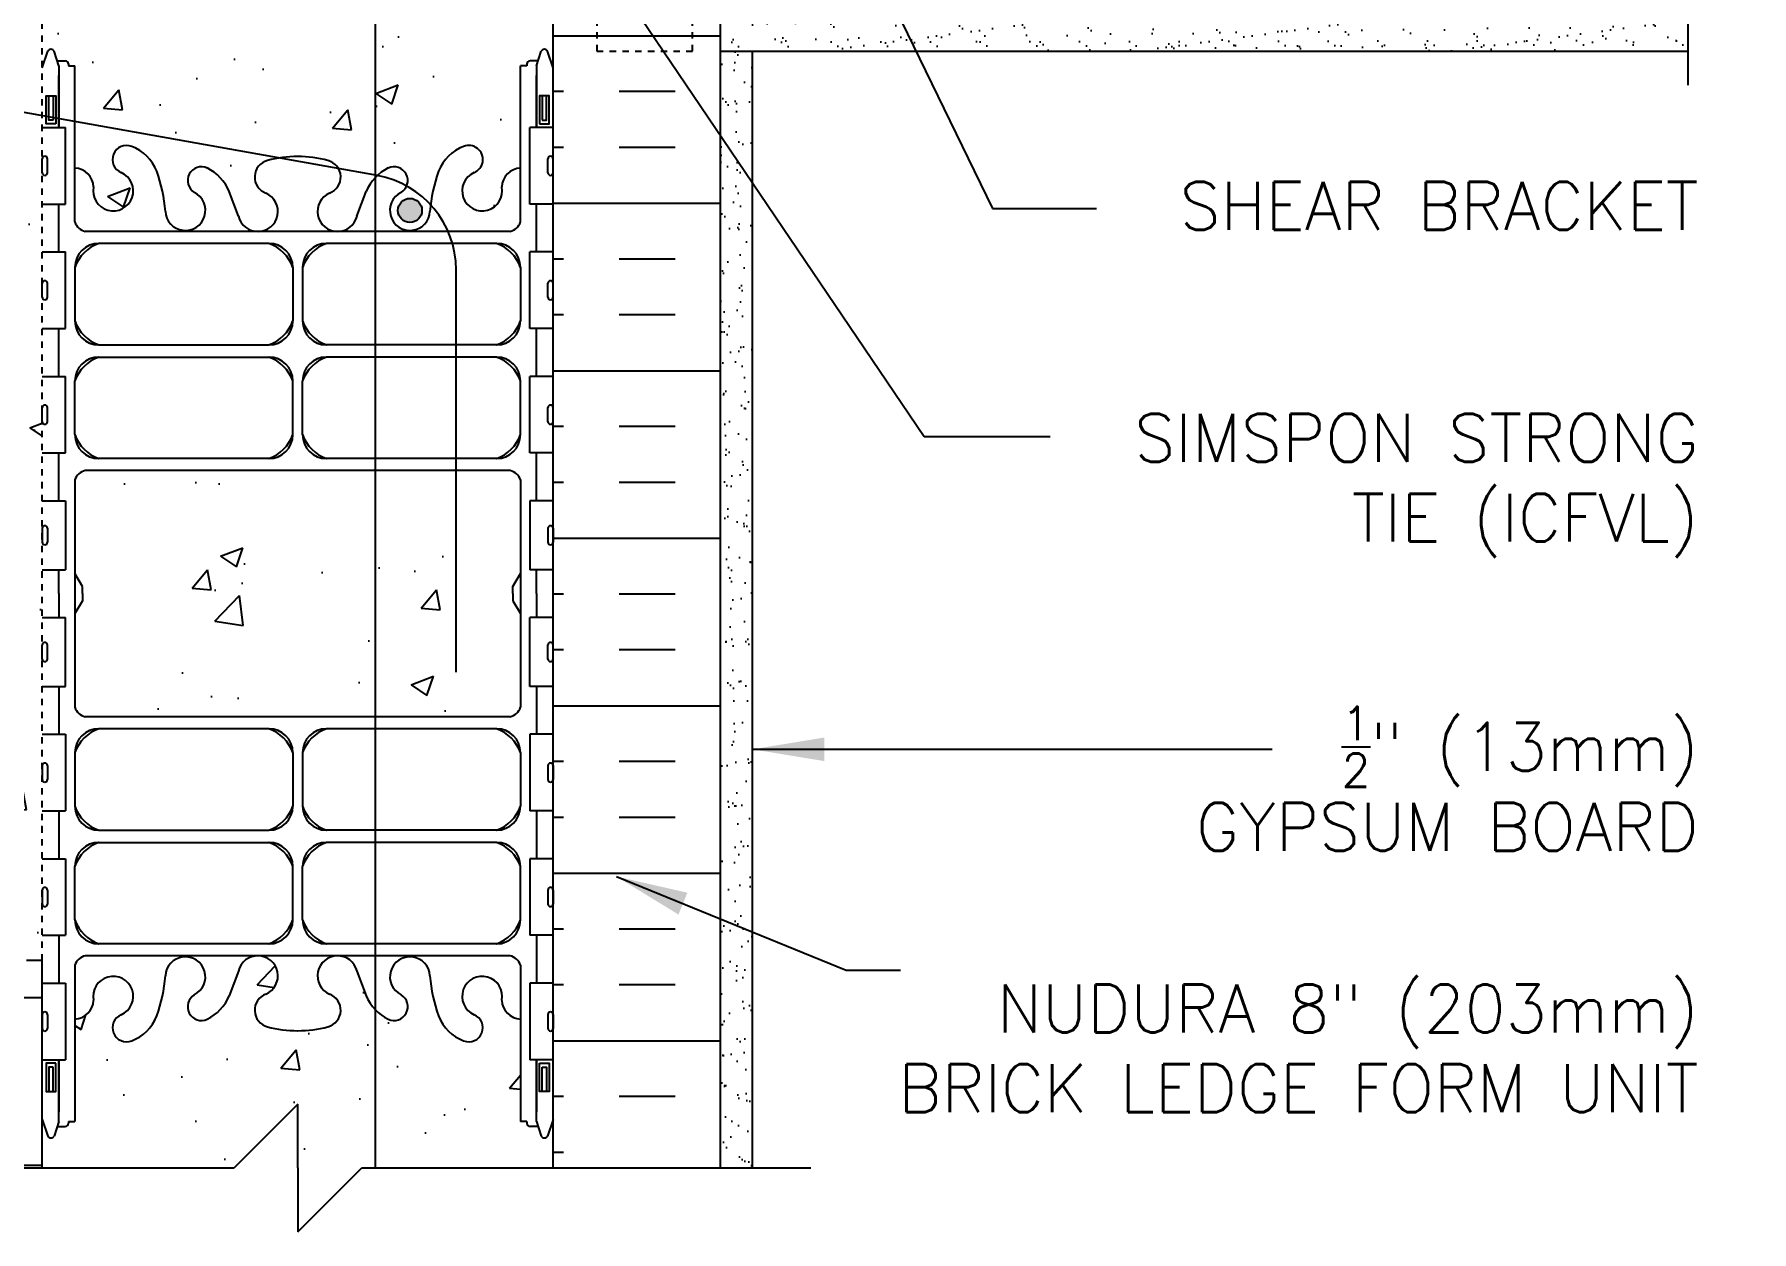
# Model space of a CAD drawing. Header units: inches. Extents: x 26.1 to 78.8, y -14.5 to 56.3.
# Drawn here: x 48.55 to 75.45, y 0.25 to 19.02 of the extents above; entities that cross this region are included whole.
import ezdxf

# ---------------------------------------------------------------- set-up
doc = ezdxf.new("R2010")
doc.units = ezdxf.units.IN
doc.header["$LTSCALE"] = 0.5
doc.header["$MEASUREMENT"] = 0
doc.linetypes.add('DASHED2', pattern=[0.375, 0.25, -0.125])
doc.linetypes.add('HIDDEN2', pattern=[0.1875, 0.125, -0.0625])
for name, color, linetype in [('HATCH', 12, 'Continuous'), ('Hidden2', 12, 'HIDDEN2'), ('line25', 2, 'Continuous'), ('LINE3', 3, 'Continuous'), ('LINE50', 5, 'Continuous'), ('LINE9', 9, 'Continuous'), ('TEXT', 4, 'Continuous'), ('Web_Edge', 9, 'Continuous')]:
    doc.layers.add(name, color=color, linetype=linetype)
doc.styles.add('DIM', font='romans.shx', dxfattribs={"width": 0.7})
doc.styles.add('ROMANS', font='romans.shx', dxfattribs={"height": 1.125})
doc.dimstyles.new('ext_12', dxfattribs={"dimscale": 12, "dimtxt": 0.09375, "dimasz": 0.09375, "dimexe": 0.09375, "dimexo": 0.0625, "dimgap": 0.0625, "dimtad": 1, "dimdec": 1, "dimzin": 3, "dimdsep": 46, "dimlunit": 4, "dimtxsty": 'DIM', "dimcen": 0.09, "dimdle": 0.09375, "dimclrt": 4, "dimadec": 0, "dimazin": 0, "dimtfac": 1, "dimtdec": 1, "dimtmove": 2, "dimatfit": 3, "dimfxl": 1, "dimfrac": 2, "dimtolj": 1, "dimtzin": 0, "dimarcsym": 0})
pattern_1 = [(37.5, (2, 0), (-0.0157483, 0.481706), [0, -0.38, 0, -0.425, 0, -0.40625]), (7.5, (2, 0), (0.442444, 0.7055365), [0, -0.205, 0, -0.3425, 0, -0.13125]), (327.5, (1.6925, 0), (0.7785355, 0.0014148), [0, -0.125, 0, -0.45, 0, -0.5875]), (317.5, (1.6925, 0), (0.7515317, 0.219419), [0, -0.0625, 0, -0.295, 0, -0.3375])]

# ---------------------------------------------------------------- blocks, each defined once
blk = doc.blocks.new('A$C3BE81C1F')
at = {"layer": 'LINE3'}
for p, q in [((6.106, 0.764), (-3.267, 2.437)), ((-4.004, 0.572), (-1.571, -0.08)), ((7.335, -7.021), (7.335, -0.712))]:
    blk.add_line(p, q, dxfattribs=at)
for centre, radius, start, end in [((-3.509, 1.454), 1.012, 76.184, 240.6907), ((5.835, -0.712), 1.5, 360, 79.5785)]:
    blk.add_arc(centre, radius, start, end, dxfattribs=at)

msp = doc.modelspace()

# ---------------------------------------------------------------- hatches: boundary and pattern name
at = {"layer": 'HATCH'}
h = msp.add_hatch(dxfattribs=at)
h.set_pattern_fill('AR-CONC', color=256, scale=0.5)
h.paths.add_polyline_path([(52.664, 55.243), (51.676, 54.254), (51.676, 55.254), (51.676, 56.254), (50.676, 55.254), (48.676, 55.254), (48.676, 53.22, 0.088416), (48.822, 53.122), (48.912, 53.122), (48.912, 53.081, -0.249069), (49.022, 52.874), (49.022, 52.806, -0.414214), (48.96, 52.744), (48.912, 52.744), (48.912, 52.674), (49.017, 52.674, 0.085348), (49.346, 52.749, -0.669601), (49.479, 52.629, 2.087231), (49.913, 52.854, -1), (50.076, 53.262, -0.21345), (50.469, 52.873, -0.068226), (50.604, 52.245, 0.506411), (51.025, 51.966), (51.025, 52.564, -0.863897), (51.259, 52.925, -0.173075), (51.605, 52.558), (51.747, 52.171, 1.612474), (52.179, 52.531, -0.734872), (52.202, 53.042, -0.066822), (52.664, 53.104)])
h.paths.add_polyline_path([(52.24, 52.244, -1), (51.865, 52.244, -1)], flags=16)
h.paths.add_polyline_path([(51.025, 39.618, -0.45384), (51.025, 39.945), (51.025, 40.543, 0.506411), (50.604, 40.263, -0.068226), (50.469, 39.635, -0.21345), (50.076, 39.246, -1), (49.913, 39.655, 2.087231), (49.479, 39.879, -0.669601), (49.346, 39.759, 0.085348), (49.017, 39.835), (48.912, 39.835), (48.912, 39.765), (48.96, 39.765, -0.414214), (49.022, 39.702), (49.022, 39.635, -0.249069), (48.912, 39.428), (48.912, 39.386), (48.822, 39.386, 0.088416), (48.676, 39.289), (48.676, 37.254, -0.484838), (48.925, 37.254, -0.520567), (49.046, 37.254, -0.520567), (49.229, 37.254, -0.520567), (49.334, 37.254, -0.520567), (49.544, 37.254, -0.520567), (49.67, 37.254, -0.520567), (49.796, 37.254, -0.520567), (50.006, 37.254, -0.520567), (50.216, 37.254, -0.520567), (50.336, 37.254, -0.520567), (50.562, 37.254, -0.520567), (50.656, 37.254, -0.520567), (50.845, 37.254, -0.310996), (51.025, 37.321)])
h.paths.add_polyline_path([(52.664, 39.404, -0.066822), (52.202, 39.466, -0.734872), (52.179, 39.977, 1.612474), (51.747, 40.337), (51.605, 39.95, -0.173075), (51.259, 39.583, -0.294566), (51.025, 39.618), (51.025, 37.321, -0.18037), (51.123, 37.254, -0.520567), (51.333, 37.254, -0.520567), (51.532, 37.254, -0.520567), (51.779, 37.254, -0.520567), (51.889, 37.254, -0.520567), (52.195, 37.254, -0.520567), (52.3, 37.254, -0.520567), (52.416, 37.254, -0.520567), (52.536, 37.254, -0.520567), (52.626, 37.254, -0.17379), (52.664, 37.282)])
h.paths.add_polyline_path([(56.676, 39.289, 0.088416), (56.53, 39.386), (56.44, 39.386), (56.44, 39.428, -0.249069), (56.33, 39.635), (56.33, 39.702, -0.414214), (56.392, 39.765), (56.44, 39.765), (56.44, 39.835), (56.335, 39.835, 0.085348), (56.006, 39.759, -0.669601), (55.873, 39.879, 2.087231), (55.439, 39.655, -1), (55.276, 39.246, -0.21345), (54.883, 39.635, -0.069923), (54.747, 40.279, 1.629604), (54.276, 39.978, -0.994662), (54.093, 39.583, -0.173075), (53.747, 39.95), (53.605, 40.337, 1.612474), (53.173, 39.977, -0.734872), (53.15, 39.466, -0.070129), (52.664, 39.404), (52.664, 37.282, -0.318007), (52.741, 37.254, -0.520567), (52.919, 37.254, -0.520567), (53.066, 37.254, -0.520567), (53.218, 37.254, -0.520567), (53.376, 37.254, -0.520567), (53.476, 37.254, -0.520567), (53.654, 37.254, -0.520567), (53.874, 37.254, -0.520567), (54.068, 37.254, -0.520567), (54.273, 37.254, -0.520567), (54.373, 37.296, -0.520567), (54.504, 37.296, -0.520567), (54.593, 37.296, -0.520567), (54.676, 37.296, -0.520567), (54.759, 37.296, -0.520567), (54.848, 37.296, -0.520567), (54.979, 37.296, -0.520567), (55.079, 37.254, -0.520567), (55.284, 37.254, -0.520567), (55.478, 37.254, -0.520567), (55.698, 37.254, -0.520567), (55.876, 37.254, -0.520567), (55.976, 37.254, -0.520567), (56.134, 37.254, -0.520567), (56.286, 37.254, -0.520567), (56.433, 37.254, -0.520567), (56.611, 37.254, -0.272614), (56.676, 37.284)])
edge = h.paths.add_edge_path()
edge.add_arc((56.33, 48.666), 0.5, 46.2109, 66.4218)
edge.add_line((56.53, 49.125), (56.44, 49.125))
edge.add_line((56.44, 49.125), (56.44, 49.166))
edge.add_arc((56.58, 49.374), 0.25, 180, 235.9442, ccw=False)
edge.add_line((56.33, 49.374), (56.33, 49.441))
edge.add_arc((56.392, 49.441), 0.0625, 90, 180, ccw=False)
edge.add_line((56.392, 49.504), (56.44, 49.504))
edge.add_line((56.44, 49.504), (56.44, 49.574))
edge.add_line((56.44, 49.574), (56.335, 49.574))
edge.add_arc((56.457, 49.916), 0.364, 212.0424, 250.3387, ccw=False)
edge.add_arc((55.534, 49.305), 0.743, 34.228, 73.8107)
edge.add_spline(control_points=[(55.742, 50.019), (54.304, 50.339)], knot_values=[0, 0, 1, 1], degree=1, periodic=0)
edge.add_arc((53.748, 47.408), 2.984, 79.2546, 90.0995)
edge.add_line((53.743, 50.392), (52.676, 50.408))
edge.add_line((52.676, 50.408), (52.664, 50.407))
edge.add_line((52.664, 50.407), (52.664, 42.101))
edge.add_line((52.664, 42.101), (52.676, 42.101))
edge.add_line((52.676, 42.101), (53.743, 42.117))
edge.add_arc((53.748, 45.1), 2.984, 269.9005, 280.7454)
edge.add_spline(control_points=[(54.304, 42.169), (55.742, 42.489)], knot_values=[0, 0, 1, 1], degree=1, periodic=0)
edge.add_arc((55.534, 43.203), 0.743, 286.1893, 325.772)
edge.add_arc((56.457, 42.592), 0.364, 109.6613, 147.9576, ccw=False)
edge.add_line((56.335, 42.935), (56.44, 42.935))
edge.add_line((56.44, 42.935), (56.44, 43.005))
edge.add_line((56.44, 43.005), (56.392, 43.005))
edge.add_arc((56.392, 43.067), 0.0625, 180, 270, ccw=False)
edge.add_line((56.33, 43.067), (56.33, 43.135))
edge.add_arc((56.58, 43.135), 0.25, 124.0558, 180, ccw=False)
edge.add_line((56.44, 43.342), (56.44, 43.384))
edge.add_line((56.44, 43.384), (56.53, 43.384))
edge.add_arc((56.33, 43.842), 0.5, 293.5782, 313.7891)
edge.add_line((56.676, 43.481), (56.676, 49.027))
edge = h.paths.add_edge_path()
edge.add_line((52.664, 50.407), (51.609, 50.392))
edge.add_arc((51.604, 47.408), 2.984, 89.9005, 100.7454)
edge.add_spline(control_points=[(51.048, 50.339), (51.025, 50.334)], knot_values=[0.984432, 0.984432, 1, 1], degree=1, periodic=0)
edge.add_line((51.025, 50.334), (51.025, 42.174))
edge.add_spline(control_points=[(51.025, 42.174), (51.048, 42.169)], knot_values=[0.984432, 0.984432, 1, 1], degree=1, periodic=0)
edge.add_arc((51.604, 45.1), 2.984, 259.2546, 270.0995)
edge.add_line((51.609, 42.117), (52.664, 42.101))
edge.add_line((52.664, 42.101), (52.664, 50.407))
edge = h.paths.add_edge_path()
edge.add_spline(control_points=[(51.025, 50.334), (49.61, 50.019)], knot_values=[0, 0, 0.984432, 0.984432], degree=1, periodic=0)
edge.add_arc((49.818, 49.305), 0.743, 106.1893, 145.772)
edge.add_arc((48.895, 49.916), 0.364, 289.6613, 327.9576, ccw=False)
edge.add_line((49.017, 49.574), (48.912, 49.574))
edge.add_line((48.912, 49.574), (48.912, 49.504))
edge.add_line((48.912, 49.504), (48.96, 49.504))
edge.add_arc((48.96, 49.441), 0.0625, 0, 90, ccw=False)
edge.add_line((49.022, 49.441), (49.022, 49.374))
edge.add_arc((48.772, 49.374), 0.25, 304.0558, 360, ccw=False)
edge.add_line((48.912, 49.166), (48.912, 49.125))
edge.add_line((48.912, 49.125), (48.822, 49.125))
edge.add_arc((49.022, 48.666), 0.5, 113.5782, 133.7891)
edge.add_line((48.676, 49.027), (48.676, 43.481))
edge.add_arc((49.022, 43.842), 0.5, 226.2109, 246.4218)
edge.add_line((48.822, 43.384), (48.912, 43.384))
edge.add_line((48.912, 43.384), (48.912, 43.342))
edge.add_arc((48.772, 43.135), 0.25, 0, 55.9442, ccw=False)
edge.add_line((49.022, 43.135), (49.022, 43.067))
edge.add_arc((48.96, 43.067), 0.0625, -90, 0, ccw=False)
edge.add_line((48.96, 43.005), (48.912, 43.005))
edge.add_line((48.912, 43.005), (48.912, 42.935))
edge.add_line((48.912, 42.935), (49.017, 42.935))
edge.add_arc((48.895, 42.592), 0.364, 32.0424, 70.3387, ccw=False)
edge.add_arc((49.818, 43.203), 0.743, 214.228, 253.8107)
edge.add_spline(control_points=[(49.61, 42.489), (51.025, 42.174)], knot_values=[0, 0, 0.984432, 0.984432], degree=1, periodic=0)
edge.add_line((51.025, 42.174), (51.025, 50.334))
h.paths.add_polyline_path([(56.676, 37.254), (56.676, 37.284, 0.272614), (56.611, 37.254, 0.520567), (56.433, 37.254, 0.520567), (56.286, 37.254, 0.520567), (56.134, 37.254, 0.520567), (55.976, 37.254, 0.520567), (55.876, 37.254, 0.520567), (55.698, 37.254, 0.520567), (55.478, 37.254, 0.520567), (55.284, 37.254, 0.520567), (55.079, 37.254, 0.520567), (54.979, 37.296, 0.520567), (54.848, 37.296, 0.520567), (54.759, 37.296, 0.520567), (54.676, 37.296, 0.520567), (54.593, 37.296, 0.520567), (54.504, 37.296, 0.520567), (54.373, 37.296, 0.520567), (54.273, 37.254, 0.520567), (54.068, 37.254, 0.520567), (53.874, 37.254, 0.520567), (53.654, 37.254, 0.520567), (53.476, 37.254, 0.520567), (53.376, 37.254, 0.520567), (53.218, 37.254, 0.520567), (53.066, 37.254, 0.520567), (52.919, 37.254, 0.520567), (52.741, 37.254, 0.318007), (52.664, 37.282, 0.17379), (52.626, 37.254, 0.520567), (52.536, 37.254, 0.520567), (52.416, 37.254, 0.520567), (52.3, 37.254, 0.520567), (52.195, 37.254, 0.520567), (51.889, 37.254, 0.520567), (51.779, 37.254, 0.520567), (51.532, 37.254, 0.520567), (51.333, 37.254, 0.520567), (51.123, 37.254, 0.18037), (51.025, 37.321), (51.025, 34.891, -0.294566), (51.259, 34.925, -0.173075), (51.605, 34.558), (51.747, 34.171, 1.612474), (52.179, 34.531, -0.734872), (52.202, 35.042, -0.068475), (52.676, 35.104, -0.068475), (53.15, 35.042, -0.734872), (53.173, 34.531, 1.612474), (53.605, 34.171), (53.747, 34.558, -0.173075), (54.093, 34.925, -0.994662), (54.276, 34.53, 1.629604), (54.747, 34.229, -0.069923), (54.883, 34.873, -0.21345), (55.276, 35.262, -1), (55.439, 34.854, 2.087231), (55.873, 34.629, -0.669601), (56.006, 34.749, 0.085348), (56.335, 34.674), (56.44, 34.674), (56.44, 34.744), (56.392, 34.744, -0.414214), (56.33, 34.806), (56.33, 34.874, -0.249069), (56.44, 35.081), (56.44, 35.122), (56.53, 35.122, 0.088416), (56.676, 35.22)])
h.paths.add_polyline_path([(53.487, 34.244, -1), (53.112, 34.244, -1)], flags=16)
h.paths.add_polyline_path([(51.025, 37.321, 0.310996), (50.845, 37.254, 0.520567), (50.656, 37.254, 0.520567), (50.562, 37.254, 0.520567), (50.336, 37.254, 0.520567), (50.216, 37.254, 0.520567), (50.006, 37.254, 0.520567), (49.796, 37.254, 0.520567), (49.67, 37.254, 0.520567), (49.544, 37.254, 0.520567), (49.334, 37.254, 0.520567), (49.229, 37.254, 0.520567), (49.046, 37.254, 0.520567), (48.925, 37.254, 0.484838), (48.676, 37.254), (48.676, 35.22, 0.088416), (48.822, 35.122), (48.912, 35.122), (48.912, 35.081, -0.249069), (49.022, 34.874), (49.022, 34.806, -0.414214), (48.96, 34.744), (48.912, 34.744), (48.912, 34.674), (49.017, 34.674, 0.085348), (49.346, 34.749, -0.669601), (49.479, 34.629, 2.087231), (49.913, 34.854, -1), (50.076, 35.262, -0.21345), (50.469, 34.873, -0.069923), (50.605, 34.229, 0.490502), (51.025, 33.966), (51.025, 34.564, -0.45384), (51.025, 34.891)])
h.paths.add_polyline_path([(51.025, 21.945), (51.025, 22.543, 0.490502), (50.605, 22.279, -0.069923), (50.469, 21.635, -0.21345), (50.076, 21.246, -1), (49.913, 21.655, 2.087231), (49.479, 21.879, -0.669601), (49.346, 21.759, 0.085348), (49.017, 21.835), (48.912, 21.835), (48.912, 21.765), (48.96, 21.765, -0.414214), (49.022, 21.702), (49.022, 21.635, -0.249069), (48.912, 21.428), (48.912, 21.386), (48.822, 21.386, 0.088416), (48.676, 21.289), (48.676, 19.254), (48.676, 18.495), (48.755, 18.737, -0.725737), (48.861, 18.755), (48.91, 18.605), (49.036, 18.605, -0.414214), (49.086, 18.555), (49.086, 18.525), (49.186, 18.525), (49.186, 17.653), (52.384, 17.082, -0.041749), (52.676, 17.104, -0.068475), (53.15, 17.042, -0.201351), (53.315, 16.916), (53.891, 16.813), (53.891, 19.254), (53.801, 19.254), (53.301, 19.754), (53.301, 20.879), (53.801, 21.379), (53.891, 21.379), (53.891, 21.734, -0.087218), (53.747, 21.95), (53.605, 22.337, 1.612474), (53.173, 21.977, -0.734872), (53.15, 21.466, -0.068475), (52.676, 21.404, -0.068475), (52.202, 21.466, -0.734872), (52.179, 21.977, 1.612474), (51.747, 22.337), (51.605, 21.95, -0.173075), (51.259, 21.583, -0.863897)])
h.paths.add_polyline_path([(56.485, 18.737, -0.725737), (56.591, 18.755), (56.676, 18.495), (56.676, 19.254), (53.891, 19.254), (53.891, 16.813), (53.924, 16.807, -0.069113), (54.093, 16.925, -0.682644), (54.384, 16.643, -0.079803), (54.758, 16.349, -0.057125), (54.883, 16.873, -0.21345), (55.276, 17.262, -1), (55.439, 16.854, 2.087231), (55.873, 16.629, -0.380392), (56.166, 16.924), (56.166, 18.525), (56.266, 18.525), (56.266, 18.555, -0.414214), (56.316, 18.605), (56.442, 18.605)])
h.paths.add_polyline_path([(54.747, 22.279, 1.629604), (54.276, 21.978, -0.994662), (54.093, 21.583, -0.08458), (53.891, 21.734), (53.891, 21.379), (55.059, 21.379, -0.116245), (54.883, 21.635, -0.069923)])
h.paths.add_polyline_path([(56.33, 21.635), (56.33, 21.702, -0.414214), (56.392, 21.765), (56.44, 21.765), (56.44, 21.835), (56.335, 21.835, 0.085348), (56.006, 21.759, -0.669601), (55.873, 21.879, 2.087231), (55.439, 21.655, -0.399436), (55.566, 21.379), (56.44, 21.379), (56.44, 21.428, -0.249069)])
h.paths.add_polyline_path([(51.259, 16.925, -0.173075), (51.605, 16.558), (51.747, 16.171, 1.612474), (52.179, 16.531, -0.734872), (52.202, 17.042, -0.02665), (52.384, 17.082), (49.186, 17.653), (49.186, 16.924, -0.380397), (49.479, 16.629, 2.087231), (49.913, 16.854, -1), (50.076, 17.262, -0.21345), (50.469, 16.873, -0.069923), (50.605, 16.229, 1.629604), (51.076, 16.53, -0.994662)])
h.paths.add_polyline_path([(53.747, 16.558, -0.087216), (53.891, 16.774), (53.891, 16.813), (53.315, 16.916, -0.464754), (53.173, 16.531, 1.612474), (53.605, 16.171)])
h.paths.add_polyline_path([(54.748, 16.245, -0.011058), (54.758, 16.349, 0.079803), (54.384, 16.643, -0.157195), (54.297, 16.542, 1.753171)])
h.paths.add_polyline_path([(54.247, 16.26, -1), (54.622, 16.26, -1)], flags=16)
edge = h.paths.add_edge_path()
edge.add_spline(control_points=[(51.025, 32.334), (50.546, 32.228)], knot_values=[0.651142, 0.651142, 0.984432, 0.984432], degree=1, periodic=0)
edge.add_spline(control_points=[(50.546, 32.228), (50.502, 32.218)], knot_values=[0.620135, 0.620135, 0.651142, 0.651142], degree=1, periodic=0)
edge.add_spline(control_points=[(50.502, 32.218), (50.371, 32.189)], knot_values=[0.529061, 0.529061, 0.620135, 0.620135], degree=1, periodic=0)
edge.add_spline(control_points=[(50.371, 32.189), (50.324, 32.178)], knot_values=[0.496108, 0.496108, 0.529061, 0.529061], degree=1, periodic=0)
edge.add_spline(control_points=[(50.324, 32.178), (50.282, 32.169)], knot_values=[0.467534, 0.467534, 0.496108, 0.496108], degree=1, periodic=0)
edge.add_spline(control_points=[(50.282, 32.169), (50.148, 32.139)], knot_values=[0.374027, 0.374027, 0.467534, 0.467534], degree=1, periodic=0)
edge.add_spline(control_points=[(50.148, 32.139), (50.104, 32.129)], knot_values=[0.343507, 0.343507, 0.374027, 0.374027], degree=1, periodic=0)
edge.add_spline(control_points=[(50.104, 32.129), (49.61, 32.019)], knot_values=[0, 0, 0.343507, 0.343507], degree=1, periodic=0)
edge.add_arc((49.818, 31.305), 0.743, 106.1893, 145.772)
edge.add_arc((48.895, 31.916), 0.364, 289.6613, 327.9576, ccw=False)
edge.add_line((49.017, 31.574), (48.912, 31.574))
edge.add_line((48.912, 31.574), (48.912, 31.504))
edge.add_line((48.912, 31.504), (48.96, 31.504))
edge.add_arc((48.96, 31.441), 0.0625, 0, 90, ccw=False)
edge.add_line((49.022, 31.441), (49.022, 31.374))
edge.add_arc((48.772, 31.374), 0.25, 304.0558, 360, ccw=False)
edge.add_line((48.912, 31.166), (48.912, 31.125))
edge.add_line((48.912, 31.125), (48.822, 31.125))
edge.add_arc((49.022, 30.666), 0.5, 113.5782, 133.7891)
edge.add_line((48.676, 31.027), (48.676, 25.481))
edge.add_arc((49.022, 25.842), 0.5, 226.2109, 246.4218)
edge.add_line((48.822, 25.384), (48.912, 25.384))
edge.add_line((48.912, 25.384), (48.912, 25.342))
edge.add_arc((48.772, 25.135), 0.25, 0, 55.9442, ccw=False)
edge.add_line((49.022, 25.135), (49.022, 25.067))
edge.add_arc((48.96, 25.067), 0.0625, -90, 0, ccw=False)
edge.add_line((48.96, 25.005), (48.912, 25.005))
edge.add_line((48.912, 25.005), (48.912, 24.935))
edge.add_line((48.912, 24.935), (49.017, 24.935))
edge.add_arc((48.895, 24.592), 0.364, 32.0424, 70.3387, ccw=False)
edge.add_arc((49.818, 25.203), 0.743, 214.228, 253.8107)
edge.add_spline(control_points=[(49.61, 24.489), (50.148, 24.369)], knot_values=[0, 0, 0.374027, 0.374027], degree=1, periodic=0)
edge.add_spline(control_points=[(50.148, 24.369), (50.324, 24.33)], knot_values=[0.374027, 0.374027, 0.496108, 0.496108], degree=1, periodic=0)
edge.add_spline(control_points=[(50.324, 24.33), (50.502, 24.291)], knot_values=[0.496108, 0.496108, 0.620135, 0.620135], degree=1, periodic=0)
edge.add_spline(control_points=[(50.502, 24.291), (51.025, 24.174)], knot_values=[0.620135, 0.620135, 0.984432, 0.984432], degree=1, periodic=0)
edge.add_line((51.025, 24.174), (51.025, 32.334))
h.paths.add_polyline_path([(53.891, 32.388, 0.012467), (53.743, 32.392), (52.676, 32.408), (51.609, 32.392, 0.049269), (51.025, 32.335), (51.025, 24.173, 0.049269), (51.609, 24.117), (52.676, 24.101), (53.743, 24.117, 0.012467), (53.891, 24.12), (53.891, 25.129), (53.801, 25.129), (53.301, 25.629), (53.301, 26.754), (53.801, 27.254), (53.891, 27.254)])
edge = h.paths.add_edge_path()
edge.add_arc((56.33, 30.666), 0.5, 46.2109, 66.4218)
edge.add_line((56.53, 31.125), (56.44, 31.125))
edge.add_line((56.44, 31.125), (56.44, 31.166))
edge.add_arc((56.58, 31.374), 0.25, 180, 235.9442, ccw=False)
edge.add_line((56.33, 31.374), (56.33, 31.441))
edge.add_arc((56.392, 31.441), 0.0625, 90, 180, ccw=False)
edge.add_line((56.392, 31.504), (56.44, 31.504))
edge.add_line((56.44, 31.504), (56.44, 31.574))
edge.add_line((56.44, 31.574), (56.335, 31.574))
edge.add_arc((56.457, 31.916), 0.364, 212.0424, 250.3387, ccw=False)
edge.add_arc((55.534, 31.305), 0.743, 34.228, 73.8107)
edge.add_spline(control_points=[(55.742, 32.019), (54.304, 32.339)], knot_values=[0, 0, 1, 1], degree=1, periodic=0)
edge.add_arc((53.748, 29.408), 2.984, 79.2546, 87.2424)
edge.add_line((53.891, 32.388), (53.891, 27.254))
edge.add_line((53.891, 27.254), (56.676, 27.254))
edge.add_line((56.676, 27.254), (56.676, 31.027))
edge = h.paths.add_edge_path()
edge.add_arc((56.457, 24.592), 0.364, 109.6613, 147.9576, ccw=False)
edge.add_line((56.335, 24.935), (56.44, 24.935))
edge.add_line((56.44, 24.935), (56.44, 25.005))
edge.add_line((56.44, 25.005), (56.392, 25.005))
edge.add_arc((56.392, 25.067), 0.0625, 180, 270, ccw=False)
edge.add_line((56.33, 25.067), (56.33, 25.129))
edge.add_line((56.33, 25.129), (53.891, 25.129))
edge.add_line((53.891, 25.129), (53.891, 24.12))
edge.add_arc((53.748, 27.1), 2.984, 272.7576, 280.7454)
edge.add_spline(control_points=[(54.304, 24.169), (55.742, 24.489)], knot_values=[0, 0, 1, 1], degree=1, periodic=0)
edge.add_arc((55.534, 25.203), 0.743, 286.1893, 325.772)
h.paths.add_polyline_path([(53.891, 12.183), (49.347, 12.183, 0.268156), (49.186, 12.035), (49.186, 10.567), (49.306, 10.367), (49.306, 10.254), (49.306, 10.142), (49.186, 9.942), (49.186, 8.473, 0.268156), (49.347, 8.325), (53.891, 8.325)])
h.paths.add_polyline_path([(53.891, 12.183), (53.891, 8.325), (56.005, 8.325, 0.268138), (56.166, 8.473), (56.166, 9.942), (56.046, 10.142), (56.046, 10.254), (56.046, 10.367), (56.166, 10.567), (56.166, 12.035, 0.268138), (56.005, 12.183)])
h.paths.add_polyline_path([(53.891, 3.734, -0.087216), (53.747, 3.95), (53.605, 4.337, 1.612474), (53.173, 3.977, -0.734872), (53.15, 3.466, -0.068475), (52.676, 3.404, -0.068475), (52.202, 3.466, -0.734872), (52.179, 3.977, 1.612474), (51.747, 4.337), (51.605, 3.95, -0.173075), (51.259, 3.583, -0.940793), (51.055, 3.967, 1.702394), (50.605, 4.279, -0.069923), (50.469, 3.635, -0.21345), (50.076, 3.246, -1), (49.913, 3.655, 2.087231), (49.479, 3.879, -0.380397), (49.186, 3.584), (49.186, 1.983), (49.086, 1.983), (49.086, 1.953, -0.414214), (49.036, 1.903), (48.91, 1.903), (48.861, 1.753, -0.6), (48.761, 1.753), (48.676, 2.014), (48.676, 1.254), (51.68, 1.254), (52.68, 2.254), (52.68, 1.254), (52.68, 0.254), (53.68, 1.254), (53.891, 1.254)])
h.paths.add_polyline_path([(56.166, 3.584, -0.380392), (55.873, 3.879, 2.087231), (55.439, 3.655, -1), (55.276, 3.246, -0.21345), (54.883, 3.635, -0.069923), (54.747, 4.279, 1.702394), (54.297, 3.967, -0.940793), (54.093, 3.583, -0.084582), (53.891, 3.734), (53.891, 1.254), (56.676, 1.254), (56.676, 2.014), (56.591, 1.753, -0.6), (56.491, 1.753), (56.442, 1.903), (56.316, 1.903, -0.414214), (56.266, 1.953), (56.266, 1.983), (56.166, 1.983)])
h.paths.add_polyline_path([(56.676, 55.254), (52.676, 55.254), (52.664, 55.243), (52.664, 53.104, -0.070129), (53.15, 53.042, -0.734872), (53.173, 52.531, 1.612474), (53.605, 52.171), (53.747, 52.558, -0.173075), (54.093, 52.925, -0.994662), (54.276, 52.53, 1.629604), (54.747, 52.229, -0.069923), (54.883, 52.873, -0.21345), (55.276, 53.262, -1), (55.439, 52.854, 2.087231), (55.873, 52.629, -0.669601), (56.006, 52.749, 0.085348), (56.335, 52.674), (56.44, 52.674), (56.44, 52.744), (56.392, 52.744, -0.414214), (56.33, 52.806), (56.33, 52.874, -0.249069), (56.44, 53.081), (56.44, 53.122), (56.53, 53.122, 0.088416), (56.676, 53.22)])
h = msp.add_hatch(dxfattribs=at)
h.set_pattern_fill('INSUL', color=256, scale=7, style=0)
h.set_pattern_definition([(180, (2982.8376, -395.7554), (0, 2.625), []), (180, (2982.8376, -394.8804), (0, 2.625), [0.875, -0.875]), (180, (2982.8376, -394.0054), (0, 2.625), [0.875, -0.875])])
h.paths.add_polyline_path([(59.301, 1.254), (58.863, 1.254), (58.863, 1.754), (57.363, 1.754), (57.363, 1.254), (56.676, 1.254), (56.676, 19.254), (57.363, 19.254), (57.363, 19.754), (58.863, 19.754), (58.863, 19.254), (59.301, 19.254)])
h = msp.add_hatch(dxfattribs=at)
h.set_pattern_fill('INSUL', color=256, scale=7, style=0)
h.set_pattern_definition([(0, (-2953.8148, -421.328), (0, 2.625), []), (0, (-2953.8148, -420.453), (0, 2.625), [0.875, -0.875]), (0, (-2953.8148, -419.578), (0, 2.625), [0.875, -0.875])])
h.paths.add_polyline_path([(43.251, 14.254, -0.079579), (42.251, 17.504), (42.251, 19.254), (41.551, 19.254), (41.551, 14.254, 0.131652), (42.221, 11.754), (45.959, 5.604, -0.10438), (46.051, 5.129), (46.051, 1.254), (46.488, 1.254), (46.488, 1.754), (47.988, 1.754), (47.988, 1.254), (48.676, 1.254), (48.676, 4.504), (48.426, 4.504), (48.426, 4.879)])
h = msp.add_hatch(dxfattribs=at)
h.set_pattern_fill('AR-CONC', color=256, scale=0.5, style=0)
h.paths.add_polyline_path([(48.426, 4.879), (48.426, 4.504), (48.676, 4.504), (48.676, 17.755), (44.764, 18.454, 0.119457), (44.051, 18.407), (44.051, 17.754, -1), (43.551, 17.754), (43.551, 19.254), (42.251, 19.254), (42.251, 17.504, 0.079579), (43.251, 14.254)])
h.paths.add_polyline_path([(48.676, 19.254), (47.988, 19.254), (47.988, 18.754), (46.488, 18.754), (46.488, 19.254), (46.051, 19.254), (44.051, 19.254), (44.051, 18.407, -0.119457), (44.764, 18.454), (48.676, 17.755)], flags=17)
h = msp.add_hatch(dxfattribs=at)
h.set_pattern_fill('AR-SAND', color=256, scale=0.25, style=0)
h.set_pattern_definition(pattern_1)
h.paths.add_polyline_path([(74.452, 18.754), (74.452, 19.254), (61.006, 19.254), (59.381, 19.254), (59.301, 19.254), (59.301, 18.754)])
h = msp.add_hatch(dxfattribs=at)
h.set_pattern_fill('AR-SAND', color=256, scale=0.25, style=0)
h.set_pattern_definition(pattern_1)
h.paths.add_polyline_path([(59.801, 18.754), (59.301, 18.754), (59.301, 1.254), (59.801, 1.254)])
at = {"layer": 'LINE3'}
msp.add_hatch(color=256, dxfattribs=at).paths.add_polyline_path([(54.247, 16.26, 1), (54.622, 16.26, 1)])

# ---------------------------------------------------------------- linework, layer by layer
at = {"layer": 'Hidden2'}
msp.add_line((48.676, 4.504), (48.676, 19.254), dxfattribs=at)
at = {"layer": 'line25'}
for p, q in [((56.676, 13.629), (56.676, 37.254)), ((48.676, 17.559), (49.041, 17.559)), ((49.041, 16.359), (49.041, 17.559)), ((56.676, 17.559), (56.311, 17.559)), ((56.311, 16.359), (56.311, 17.559)), ((48.676, 16.359), (49.041, 16.359)), ((56.676, 16.359), (56.311, 16.359)), ((48.676, 15.609), (49.041, 15.609)), ((49.041, 14.409), (49.041, 15.609)), ((56.676, 15.609), (56.311, 15.609)), ((56.311, 14.409), (56.311, 15.609)), ((48.676, 14.409), (49.041, 14.409)), ((56.676, 14.409), (56.311, 14.409)), ((48.676, 13.659), (49.041, 13.659)), ((49.041, 12.459), (49.041, 13.659)), ((56.676, 13.659), (56.311, 13.659)), ((56.311, 12.459), (56.311, 13.659)), ((56.676, 1.254), (56.676, 13.629)), ((48.676, 12.459), (49.041, 12.459)), ((56.676, 12.459), (56.311, 12.459)), ((48.676, 11.709), (49.041, 11.709)), ((49.041, 11.709), (49.041, 10.629)), ((56.676, 11.709), (56.311, 11.709)), ((56.311, 11.709), (56.311, 10.629)), ((48.676, 10.629), (49.041, 10.629)), ((56.676, 10.629), (56.311, 10.629)), ((48.676, 9.879), (49.041, 9.879)), ((49.041, 8.799), (49.041, 9.879)), ((56.676, 9.879), (56.311, 9.879)), ((56.311, 8.799), (56.311, 9.879)), ((48.676, 8.799), (49.041, 8.799)), ((56.676, 8.799), (56.311, 8.799)), ((48.676, 8.049), (49.041, 8.049)), ((49.041, 8.049), (49.041, 6.849)), ((56.676, 8.049), (56.311, 8.049)), ((56.311, 8.049), (56.311, 6.849)), ((48.676, 6.849), (49.041, 6.849)), ((56.676, 6.849), (56.311, 6.849)), ((48.676, 6.099), (49.041, 6.099)), ((49.041, 6.099), (49.041, 4.899)), ((56.676, 6.099), (56.311, 6.099)), ((56.311, 6.099), (56.311, 4.899)), ((48.676, 4.899), (49.041, 4.899)), ((56.676, 4.899), (56.311, 4.899)), ((48.676, 4.504), (48.426, 4.504)), ((48.676, 1.254), (48.676, 4.504)), ((48.676, 4.149), (49.041, 4.149)), ((49.041, 4.149), (49.041, 2.949)), ((56.676, 4.149), (56.311, 4.149)), ((56.311, 4.149), (56.311, 2.949)), ((48.676, 2.949), (49.041, 2.949)), ((56.676, 2.949), (56.311, 2.949))]:
    msp.add_line(p, q, dxfattribs=at)
at = {"layer": 'LINE3'}
msp.add_line((53.891, 27.254), (53.891, 1.254), dxfattribs=at)
msp.add_circle((54.435, 16.26), 0.188, dxfattribs=at)
at = {"layer": 'LINE50'}
msp.add_line((59.301, 1.254), (59.301, 19.254), dxfattribs=at)
at = {"layer": 'LINE9'}
for p, q in [((59.301, 18.754), (74.452, 18.754)), ((59.801, 1.254), (59.801, 18.754)), ((48.676, 16.849), (48.676, 17.069)), ((48.676, 17.014), (48.676, 17.014)), ((48.716, 17.109), (48.716, 17.109)), ((48.756, 16.849), (48.756, 17.069)), ((56.596, 16.849), (56.596, 17.069)), ((56.636, 17.109), (56.636, 17.109)), ((56.676, 16.849), (56.676, 17.069)), ((56.676, 17.014), (56.676, 17.014)), ((48.676, 16.904), (48.676, 16.904)), ((48.716, 16.809), (48.716, 16.809)), ((56.636, 16.809), (56.636, 16.809)), ((56.676, 16.904), (56.676, 16.904)), ((48.676, 14.899), (48.676, 15.119)), ((48.716, 15.159), (48.716, 15.159)), ((48.756, 14.899), (48.756, 15.119)), ((56.596, 14.899), (56.596, 15.119)), ((56.636, 15.159), (56.636, 15.159)), ((56.676, 14.899), (56.676, 15.119)), ((48.676, 15.064), (48.676, 15.064)), ((48.676, 14.954), (48.676, 14.954)), ((48.716, 14.859), (48.716, 14.859)), ((56.636, 14.859), (56.636, 14.859)), ((56.676, 15.064), (56.676, 15.064)), ((56.676, 14.954), (56.676, 14.954)), ((48.716, 13.209), (48.716, 13.209)), ((56.636, 13.209), (56.636, 13.209)), ((48.676, 12.949), (48.676, 13.169)), ((48.676, 13.114), (48.676, 13.114)), ((48.676, 13.004), (48.676, 13.004)), ((48.756, 12.949), (48.756, 13.169)), ((56.596, 12.949), (56.596, 13.169)), ((56.676, 12.949), (56.676, 13.169)), ((56.676, 13.114), (56.676, 13.114)), ((56.676, 13.004), (56.676, 13.004)), ((48.716, 12.909), (48.716, 12.909)), ((56.636, 12.909), (56.636, 12.909)), ((48.716, 11.319), (48.716, 11.319)), ((56.636, 11.319), (56.636, 11.319)), ((48.676, 11.279), (48.676, 11.059)), ((48.676, 11.224), (48.676, 11.224)), ((48.676, 11.114), (48.676, 11.114)), ((48.756, 11.279), (48.756, 11.059)), ((56.596, 11.279), (56.596, 11.059)), ((56.676, 11.279), (56.676, 11.059)), ((56.676, 11.224), (56.676, 11.224)), ((56.676, 11.114), (56.676, 11.114)), ((48.716, 11.019), (48.716, 11.019)), ((56.636, 11.019), (56.636, 11.019)), ((48.676, 9.229), (48.676, 9.449)), ((48.716, 9.489), (48.716, 9.489)), ((48.756, 9.229), (48.756, 9.449)), ((56.596, 9.229), (56.596, 9.449)), ((56.636, 9.489), (56.636, 9.489)), ((56.676, 9.229), (56.676, 9.449)), ((48.676, 9.394), (48.676, 9.394)), ((48.676, 9.284), (48.676, 9.284)), ((48.716, 9.189), (48.716, 9.189)), ((56.636, 9.189), (56.636, 9.189)), ((56.676, 9.394), (56.676, 9.394)), ((56.676, 9.284), (56.676, 9.284)), ((48.676, 7.559), (48.676, 7.339)), ((48.716, 7.599), (48.716, 7.599)), ((48.756, 7.559), (48.756, 7.339)), ((56.596, 7.559), (56.596, 7.339)), ((56.636, 7.599), (56.636, 7.599)), ((56.676, 7.559), (56.676, 7.339)), ((48.676, 7.504), (48.676, 7.504)), ((48.676, 7.394), (48.676, 7.394)), ((48.716, 7.299), (48.716, 7.299)), ((56.636, 7.299), (56.636, 7.299)), ((56.676, 7.504), (56.676, 7.504)), ((56.676, 7.394), (56.676, 7.394)), ((48.676, 5.609), (48.676, 5.389)), ((48.676, 5.554), (48.676, 5.554)), ((48.676, 5.444), (48.676, 5.444)), ((48.756, 5.609), (48.756, 5.389)), ((56.596, 5.609), (56.596, 5.389)), ((56.676, 5.609), (56.676, 5.389)), ((56.676, 5.554), (56.676, 5.554)), ((56.676, 5.444), (56.676, 5.444)), ((48.716, 5.349), (48.716, 5.349)), ((56.636, 5.349), (56.636, 5.349)), ((48.676, 3.659), (48.676, 3.439)), ((48.676, 3.604), (48.676, 3.604)), ((48.716, 3.699), (48.716, 3.699)), ((48.756, 3.659), (48.756, 3.439)), ((56.596, 3.659), (56.596, 3.439)), ((56.636, 3.699), (56.636, 3.699)), ((56.676, 3.659), (56.676, 3.439)), ((56.676, 3.604), (56.676, 3.604)), ((48.676, 3.494), (48.676, 3.494)), ((48.716, 3.399), (48.716, 3.399)), ((56.636, 3.399), (56.636, 3.399)), ((56.676, 3.494), (56.676, 3.494)), ((52.68, 2.254), (51.68, 1.254)), ((52.68, 1.254), (52.68, 2.254)), ((44.813, 1.254), (51.68, 1.254)), ((52.68, 1.254), (52.68, 0.254)), ((52.68, 0.254), (53.68, 1.254)), ((53.68, 1.254), (60.714, 1.254))]:
    msp.add_line(p, q, dxfattribs=at)
msp.add_lwpolyline([(74.452, 28.567), (74.452, 24.879), (73.452, 23.879), (75.452, 23.879), (74.452, 22.879), (74.452, 18.225)], dxfattribs=at)
at = {"layer": 'LINE9', "linetype": 'DASHED2', "ltscale": 0.15}
msp.add_lwpolyline([(57.363, 19.254), (57.363, 19.254), (57.363, 18.754), (58.863, 18.754), (58.863, 19.254), (58.863, 19.254)], dxfattribs=at)
at = {"layer": 'LINE9'}
for centre, start, end in [((48.716, 17.069), 90, 180), ((48.716, 17.069), 360, 90), ((56.636, 17.069), 90, 180), ((56.636, 17.069), 0, 90), ((48.716, 16.849), 180, 270), ((48.716, 16.849), 270, 0), ((56.636, 16.849), 180, 270), ((56.636, 16.849), 270, 0), ((48.716, 15.119), 90, 180), ((48.716, 15.119), 360, 90), ((56.636, 15.119), 90, 180), ((56.636, 15.119), 0, 90), ((48.716, 14.899), 180, 270), ((48.716, 14.899), 270, 0), ((56.636, 14.899), 180, 270), ((56.636, 14.899), 270, 0), ((48.716, 13.169), 90, 180), ((48.716, 13.169), 360, 90), ((56.636, 13.169), 90, 180), ((56.636, 13.169), 0, 90), ((48.716, 12.949), 180, 270), ((48.716, 12.949), 270, 0), ((56.636, 12.949), 180, 270), ((56.636, 12.949), 270, 0), ((48.716, 11.279), 90, 180), ((48.716, 11.279), 0, 90), ((56.636, 11.279), 90, 180), ((56.636, 11.279), 360, 90), ((48.716, 11.059), 180, 270), ((48.716, 11.059), 270, 0), ((56.636, 11.059), 180, 270), ((56.636, 11.059), 270, 0), ((48.716, 9.449), 90, 180), ((48.716, 9.449), 360, 90), ((56.636, 9.449), 90, 180), ((56.636, 9.449), 0, 90), ((48.716, 9.229), 180, 270), ((48.716, 9.229), 270, 0), ((56.636, 9.229), 180, 270), ((56.636, 9.229), 270, 0), ((48.716, 7.559), 90, 180), ((48.716, 7.559), 0, 90), ((56.636, 7.559), 90, 180), ((56.636, 7.559), 360, 90), ((48.716, 7.339), 180, 270), ((48.716, 7.339), 270, 0), ((56.636, 7.339), 180, 270), ((56.636, 7.339), 270, 0), ((48.716, 5.609), 90, 180), ((48.716, 5.389), 180, 270), ((48.716, 5.609), 0, 90), ((48.716, 5.389), 270, 0), ((56.636, 5.609), 90, 180), ((56.636, 5.389), 180, 270), ((56.636, 5.609), 360, 90), ((56.636, 5.389), 270, 0), ((48.716, 3.659), 90, 180), ((48.716, 3.659), 0, 90), ((56.636, 3.659), 90, 180), ((56.636, 3.659), 360, 90), ((48.716, 3.439), 180, 270), ((48.716, 3.439), 270, 0), ((56.636, 3.439), 180, 270), ((56.636, 3.439), 270, 0)]:
    msp.add_arc(centre, 0.04, start, end, dxfattribs=at)
at = {"layer": 'Web_Edge'}
for p, q in [((48.676, 18.495), (48.761, 18.755)), ((48.936, 18.525), (48.861, 18.755)), ((48.91, 18.605), (49.036, 18.605)), ((56.442, 18.605), (56.316, 18.605)), ((56.416, 18.525), (56.491, 18.755)), ((56.676, 18.495), (56.591, 18.755)), ((48.936, 18.525), (48.936, 17.559)), ((49.076, 18.555), (49.076, 18.555)), ((49.086, 18.555), (49.086, 18.555)), ((49.086, 18.555), (49.086, 18.525)), ((49.086, 18.525), (49.186, 18.525)), ((49.186, 16.079), (49.186, 18.525)), ((56.266, 18.525), (56.166, 18.525)), ((56.166, 16.079), (56.166, 18.525)), ((56.266, 18.555), (56.266, 18.555)), ((56.266, 18.555), (56.266, 18.525)), ((56.416, 18.525), (56.416, 17.559)), ((51.747, 16.171), (51.605, 16.558)), ((53.605, 16.171), (53.747, 16.558)), ((56.005, 15.931), (49.347, 15.931)), ((52.225, 15.743), (49.561, 15.743)), ((55.791, 15.743), (53.127, 15.743)), ((49.186, 15.368), (49.186, 14.527)), ((52.6, 15.368), (52.6, 14.527)), ((52.752, 15.369), (52.752, 14.528)), ((56.166, 15.368), (56.166, 14.527)), ((49.561, 14.152), (52.225, 14.152)), ((55.791, 14.152), (53.127, 14.152)), ((49.561, 13.962), (52.225, 13.962)), ((55.791, 13.962), (53.127, 13.962)), ((49.186, 12.746), (49.186, 13.587)), ((52.6, 12.746), (52.6, 13.587)), ((52.752, 12.745), (52.752, 13.586)), ((56.166, 12.746), (56.166, 13.587)), ((56.005, 12.183), (49.347, 12.183)), ((52.225, 12.371), (49.561, 12.371)), ((55.791, 12.371), (53.127, 12.371)), ((49.186, 12.035), (49.186, 8.473)), ((56.166, 12.035), (56.166, 8.473)), ((49.306, 10.367), (49.186, 10.567)), ((49.306, 10.367), (49.186, 10.567)), ((56.046, 10.367), (56.166, 10.567)), ((56.046, 10.367), (56.166, 10.567)), ((49.306, 10.254), (49.306, 10.367)), ((49.306, 10.254), (49.306, 10.367)), ((49.306, 10.254), (49.306, 10.142)), ((49.306, 10.254), (49.306, 10.142)), ((56.046, 10.254), (56.046, 10.367)), ((56.046, 10.254), (56.046, 10.367)), ((56.046, 10.254), (56.046, 10.142)), ((56.046, 10.254), (56.046, 10.142)), ((49.306, 10.142), (49.186, 9.942)), ((49.306, 10.142), (49.186, 9.942)), ((56.046, 10.142), (56.166, 9.942)), ((56.046, 10.142), (56.166, 9.942)), ((56.005, 8.325), (49.347, 8.325)), ((52.225, 8.137), (49.561, 8.137)), ((55.791, 8.137), (53.127, 8.137)), ((49.186, 7.762), (49.186, 6.922)), ((52.6, 7.762), (52.6, 6.922)), ((52.752, 7.763), (52.752, 6.922)), ((56.166, 7.762), (56.166, 6.922)), ((49.561, 6.547), (52.225, 6.547)), ((55.791, 6.547), (53.127, 6.547)), ((49.561, 6.356), (52.225, 6.356)), ((55.791, 6.356), (53.127, 6.356)), ((49.186, 5.14), (49.186, 5.981)), ((52.6, 5.14), (52.6, 5.981)), ((52.752, 5.139), (52.752, 5.98)), ((56.166, 5.14), (56.166, 5.981)), ((56.005, 4.578), (49.347, 4.578)), ((52.225, 4.765), (49.561, 4.765)), ((55.791, 4.765), (53.127, 4.765)), ((49.186, 4.43), (49.186, 1.983)), ((51.747, 4.337), (51.605, 3.95)), ((53.605, 4.337), (53.747, 3.95)), ((56.166, 4.43), (56.166, 1.983)), ((48.936, 1.983), (48.936, 2.949)), ((56.416, 1.983), (56.416, 2.949)), ((48.676, 2.014), (48.761, 1.753)), ((48.936, 1.983), (48.861, 1.753)), ((48.91, 1.903), (49.036, 1.903)), ((49.086, 1.983), (49.186, 1.983)), ((49.086, 1.983), (49.086, 1.953)), ((49.086, 1.953), (49.086, 1.953)), ((56.266, 1.983), (56.166, 1.983)), ((56.266, 1.983), (56.266, 1.953)), ((56.266, 1.953), (56.266, 1.953)), ((56.442, 1.903), (56.316, 1.903)), ((56.416, 1.983), (56.491, 1.753)), ((56.676, 2.014), (56.591, 1.753))]:
    msp.add_line(p, q, dxfattribs=at)
for points in [[(48.936, 17.559), (48.936, 18.375)], [(56.416, 17.559), (56.416, 18.375)], [(48.936, 15.609), (48.936, 16.359)], [(56.416, 15.609), (56.416, 16.359)], [(48.936, 13.659), (48.936, 14.409)], [(56.416, 13.659), (56.416, 14.409)], [(48.936, 11.709), (48.936, 12.459)], [(56.416, 11.709), (56.416, 12.459)], [(48.936, 10.254), (48.936, 10.629)], [(56.416, 10.254), (56.416, 10.629)], [(48.936, 10.254), (48.936, 9.879)], [(56.416, 10.254), (56.416, 9.879)], [(48.936, 8.799), (48.936, 8.049)], [(56.416, 8.799), (56.416, 8.049)], [(48.936, 6.849), (48.936, 6.099)], [(56.416, 6.849), (56.416, 6.099)], [(48.936, 4.899), (48.936, 4.149)], [(56.416, 4.899), (56.416, 4.149)], [(48.936, 2.949), (48.936, 2.133)], [(56.416, 2.949), (56.416, 2.133)]]:
    msp.add_lwpolyline(points, dxfattribs=at)
for points in [[(48.886, 17.615), (48.736, 17.615), (48.736, 18.055), (48.886, 18.055)], [(48.846, 17.675), (48.776, 17.675), (48.776, 18.055), (48.846, 18.055)], [(56.466, 17.615), (56.616, 17.615), (56.616, 18.055), (56.466, 18.055)], [(56.506, 17.675), (56.576, 17.675), (56.576, 18.055), (56.506, 18.055)], [(48.886, 2.893), (48.736, 2.893), (48.736, 2.453), (48.886, 2.453)], [(48.846, 2.833), (48.776, 2.833), (48.776, 2.453), (48.846, 2.453)], [(56.466, 2.893), (56.616, 2.893), (56.616, 2.453), (56.466, 2.453)], [(56.506, 2.833), (56.576, 2.833), (56.576, 2.453), (56.506, 2.453)]]:
    msp.add_lwpolyline(points, close=True, dxfattribs=at)
for centre, radius, start, end in [((48.811, 18.729), 0.0567, 28.0725, 151.9275), ((49.036, 18.555), 0.05, 0, 90), ((56.316, 18.555), 0.05, 90, 180), ((56.541, 18.729), 0.0567, 28.0725, 151.9275), ((49.995, 17.058), 0.22, 68.1963, 248.1963), ((49.837, 16.629), 0.677, 21.1239, 69.3197), ((55.515, 16.629), 0.677, 110.6803, 158.8761), ((55.357, 17.058), 0.22, 291.8037, 111.8037), ((52.27, 16.783), 0.268, 104.7892, 250.0338), ((52.664, 15.35), 1.754, 89.6229, 105.2918), ((52.688, 15.35), 1.754, 74.7082, 90.3771), ((53.082, 16.783), 0.268, 289.9662, 75.2108), ((49.167, 16.612), 0.313, 3.1389, 86.4456), ((49.786, 16.567), 0.314, 168.5886, 66.1916), ((48.246, 16.064), 2.365, 4.3895, 20.0015), ((51.169, 16.727), 0.217, 65.5264, 238.537), ((50.918, 16.257), 0.75, 23.6938, 62.9705), ((54.434, 16.257), 0.75, 117.0295, 156.3062), ((54.183, 16.727), 0.217, 301.463, 114.4736), ((57.106, 16.064), 2.365, 159.9985, 175.6105), ((55.566, 16.567), 0.314, 113.8084, 11.4114), ((56.185, 16.612), 0.313, 93.5554, 176.8611), ((50.917, 16.26), 0.314, 182.7357, 63.9348), ((52.052, 16.244), 0.314, 193.4146, 66.1916), ((53.3, 16.244), 0.314, 113.8084, 346.5854), ((54.435, 16.26), 0.314, 116.0652, 357.2643), ((49.395, 16.144), 0.219, 197.3882, 257.4322), ((55.957, 16.144), 0.219, 282.5678, 342.6083), ((49.768, 15.161), 0.617, 109.5682, 160.4318), ((49.561, 15.368), 0.375, 90, 180), ((52.018, 15.161), 0.617, 19.5682, 70.4318), ((52.225, 15.368), 0.375, 360, 90), ((53.334, 15.161), 0.617, 109.5682, 160.4318), ((53.127, 15.368), 0.375, 90, 180), ((55.584, 15.161), 0.617, 19.5682, 70.4318), ((55.791, 15.368), 0.375, 360, 90), ((49.768, 14.734), 0.617, 199.5682, 250.4318), ((49.561, 14.527), 0.375, 180, 270), ((52.018, 14.734), 0.617, 289.5682, 340.4318), ((52.225, 14.527), 0.375, 270, 0), ((53.334, 14.734), 0.617, 199.5682, 250.4318), ((53.127, 14.527), 0.375, 180, 270), ((55.584, 14.734), 0.617, 289.5682, 340.4318), ((55.791, 14.527), 0.375, 270, 0), ((49.768, 13.38), 0.617, 109.5682, 160.4318), ((49.561, 13.587), 0.375, 90, 180), ((52.018, 13.38), 0.617, 19.5682, 70.4318), ((52.225, 13.587), 0.375, 360, 90), ((53.334, 13.38), 0.617, 109.5682, 160.4318), ((53.127, 13.587), 0.375, 90, 180), ((55.584, 13.38), 0.617, 19.5682, 70.4318), ((55.791, 13.587), 0.375, 360, 90), ((49.768, 12.953), 0.617, 199.5682, 250.4318), ((49.561, 12.746), 0.375, 180, 270), ((52.018, 12.953), 0.617, 289.5682, 340.4318), ((52.225, 12.746), 0.375, 270, 0), ((53.334, 12.953), 0.617, 199.5682, 250.4318), ((53.127, 12.746), 0.375, 180, 270), ((55.584, 12.953), 0.617, 289.5682, 340.4318), ((55.791, 12.746), 0.375, 270, 0), ((49.395, 11.97), 0.219, 102.5678, 162.612), ((55.957, 11.97), 0.219, 17.3917, 77.4322), ((49.395, 8.538), 0.219, 197.388, 257.4322), ((55.957, 8.538), 0.219, 282.5678, 342.6083), ((49.768, 7.556), 0.617, 109.5682, 160.4318), ((49.561, 7.762), 0.375, 90, 180), ((52.018, 7.556), 0.617, 19.5682, 70.4318), ((52.225, 7.762), 0.375, 360, 90), ((53.334, 7.556), 0.617, 109.5682, 160.4318), ((53.127, 7.762), 0.375, 90, 180), ((55.584, 7.556), 0.617, 19.5682, 70.4318), ((55.791, 7.762), 0.375, 360, 90), ((49.768, 7.128), 0.617, 199.5682, 250.4318), ((49.561, 6.922), 0.375, 180, 270), ((52.018, 7.128), 0.617, 289.5682, 340.4318), ((52.225, 6.922), 0.375, 270, 0), ((53.334, 7.128), 0.617, 199.5682, 250.4318), ((53.127, 6.922), 0.375, 180, 270), ((55.584, 7.128), 0.617, 289.5682, 340.4318), ((55.791, 6.922), 0.375, 270, 0), ((49.768, 5.774), 0.617, 109.5682, 160.4318), ((49.561, 5.981), 0.375, 90, 180), ((52.018, 5.774), 0.617, 19.5682, 70.4318), ((52.225, 5.981), 0.375, 360, 90), ((53.334, 5.774), 0.617, 109.5682, 160.4318), ((53.127, 5.981), 0.375, 90, 180), ((55.584, 5.774), 0.617, 19.5682, 70.4318), ((55.791, 5.981), 0.375, 360, 90), ((49.768, 5.347), 0.617, 199.5682, 250.4318), ((49.561, 5.14), 0.375, 180, 270), ((52.018, 5.347), 0.617, 289.5682, 340.4318), ((52.225, 5.14), 0.375, 270, 0), ((53.334, 5.347), 0.617, 199.5682, 250.4318), ((53.127, 5.14), 0.375, 180, 270), ((55.584, 5.347), 0.617, 289.5682, 340.4318), ((55.791, 5.14), 0.375, 270, 0), ((49.395, 4.364), 0.219, 102.5678, 162.6118), ((52.052, 4.264), 0.314, 293.8084, 166.5854), ((53.3, 4.264), 0.314, 13.4146, 246.1916), ((55.957, 4.364), 0.219, 17.3917, 77.4322), ((50.917, 4.248), 0.314, 296.0652, 177.2643), ((54.435, 4.248), 0.314, 2.7357, 243.9348), ((49.786, 3.942), 0.314, 293.8084, 191.4114), ((48.246, 4.444), 2.365, 339.9985, 355.6105), ((57.106, 4.444), 2.365, 184.3895, 200.0015), ((55.566, 3.942), 0.314, 348.5886, 246.1916), ((49.167, 3.897), 0.313, 273.5544, 356.8611), ((51.169, 3.781), 0.217, 121.463, 294.4736), ((50.918, 4.251), 0.75, 297.0295, 336.3062), ((52.27, 3.725), 0.268, 109.9662, 255.2108), ((53.082, 3.725), 0.268, 284.7892, 70.0338), ((54.434, 4.251), 0.75, 203.6938, 242.9705), ((54.183, 3.781), 0.217, 245.5264, 58.537), ((56.185, 3.897), 0.313, 183.1389, 266.4446), ((49.995, 3.45), 0.22, 111.8037, 291.8037), ((49.837, 3.879), 0.677, 290.6803, 338.8761), ((55.515, 3.879), 0.677, 201.1239, 249.3197), ((55.357, 3.45), 0.22, 248.1963, 68.1963), ((52.664, 5.158), 1.754, 254.7082, 270.3771), ((52.688, 5.158), 1.754, 269.6229, 285.2918), ((49.036, 1.953), 0.05, 270, 0), ((56.316, 1.953), 0.05, 180, 270), ((48.811, 1.78), 0.0567, 208.0725, 331.9275), ((56.541, 1.78), 0.0567, 208.0725, 331.9275)]:
    msp.add_arc(centre, radius, start, end, dxfattribs=at)

# ---------------------------------------------------------------- block references
at = {"layer": 'TEXT', "linetype": 'Continuous'}
msp.add_blockref('A$C3BE81C1F', (47.822, 16.042), dxfattribs=at)

# ---------------------------------------------------------------- texts
at = {"layer": 'TEXT', "char_height": 0.75, "attachment_point": 6, "style": 'ROMANS'}
for s, insert, width in [('SHEAR BRACKET', (74.622, 16.332), 11.43486), ('SIMSPON STRONG TIE (ICFVL)', (74.622, 11.945), 10.60311), ('\\A1;{\\H0.7x;\\S1/2;}" (13mm) GYPSUM BOARD', (74.622, 7.354), 9.46328), ('NUDURA 8" (203mm) BRICK LEDGE FORM UNIT', (74.622, 3.127), 14.1509)]:
    msp.add_mtext(s, dxfattribs=dict(at, insert=insert, width=width))

# ---------------------------------------------------------------- leaders
at = {"layer": 'TEXT'}
for points in [[(61.037, 21.478), (63.561, 16.289), (65.189, 16.289)], [(57.408, 20.232), (62.492, 12.716), (64.461, 12.716)], [(59.801, 7.814), (67.941, 7.814)], [(57.669, 5.82), (61.266, 4.354), (62.12, 4.354)]]:
    msp.add_leader(points, dimstyle='ext_12', override={"dimgap": 0.0625, "dimtad": 0}, dxfattribs=at)

doc.saveas('drawing.dxf')
